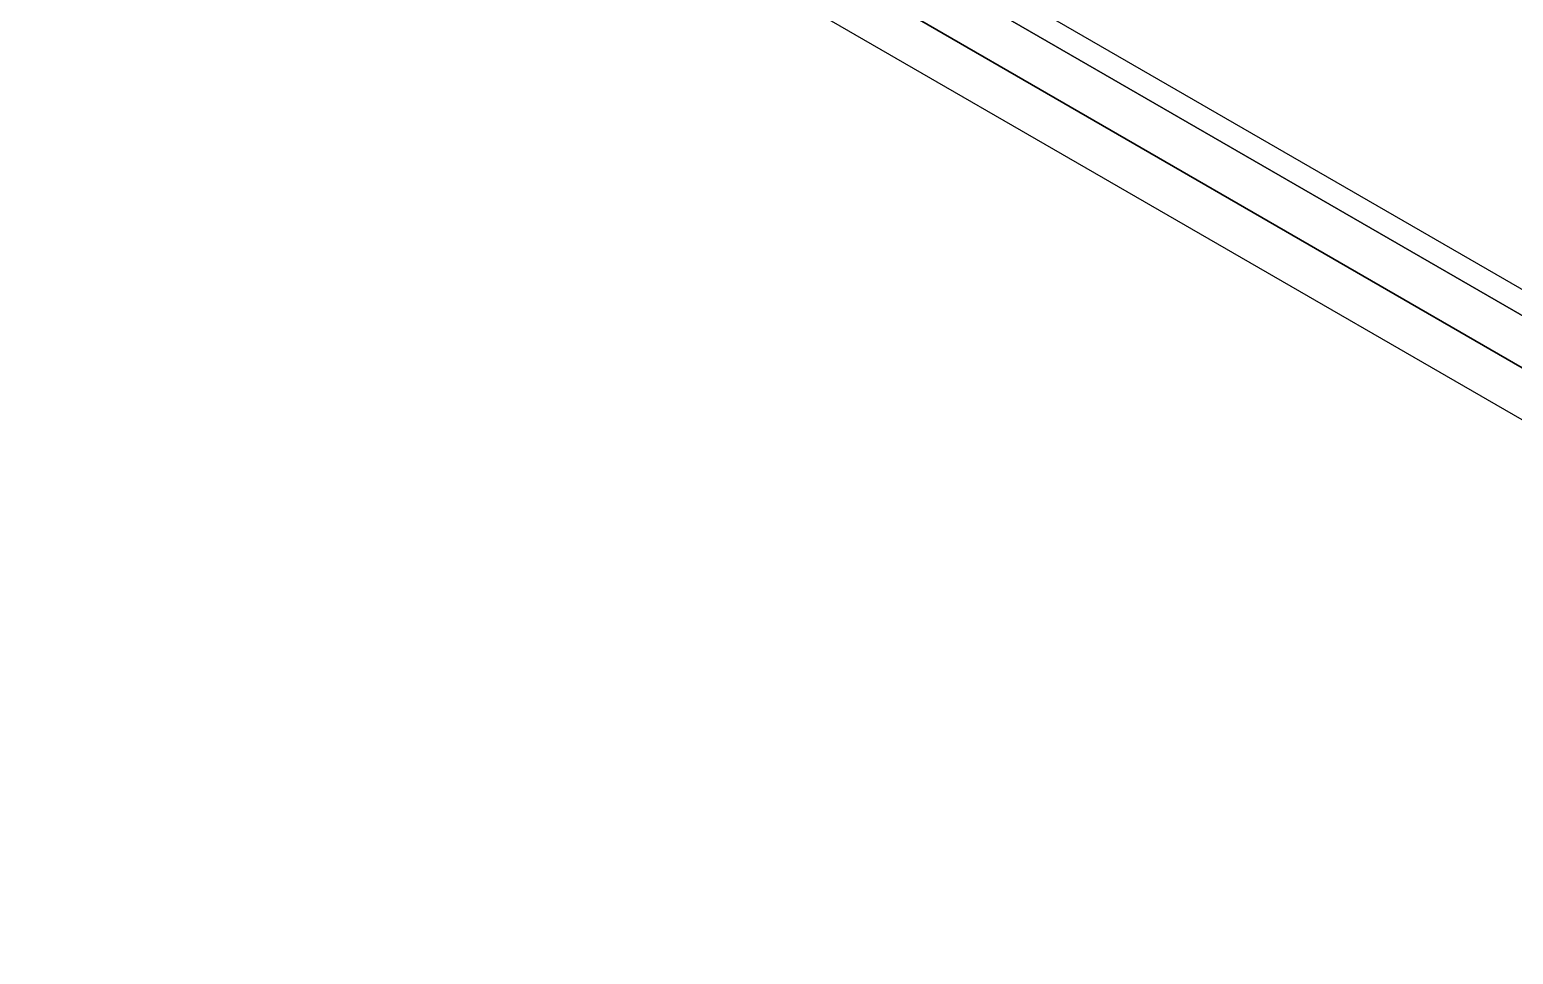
# Model space of a CAD drawing. Extents: x 1.5 to 17.7, y 2.4 to 12.
# Drawn here: x 4.874 to 7.778, y 2.351 to 4.16 of the extents above; entities that cross this region are included whole.
import ezdxf

# ---------------------------------------------------------------- set-up
doc = ezdxf.new("R2010")
doc.units = 0
doc.layers.get('0').update_dxf_attribs({"linetype": 'CONTINUOUS'})

# ---------------------------------------------------------------- blocks, each defined once
blk = doc.blocks.new('A$C44197991')
at = {"color": 0, "linetype": 'CONTINUOUS', "extrusion": (-2e-16, 0.816497, 0.57735)}
for p, q in [((11.7648, -5.6789), (3.6331, -0.984)), ((11.7648, -5.7299), (3.6331, -1.0351)), ((3.6331, -1.0351), (11.7648, -5.7299)), ((11.7648, -5.832), (3.6331, -1.1371)), ((3.6331, -1.1371), (11.7648, -5.832)), ((11.7648, -5.934), (3.6331, -1.2392))]:
    blk.add_line(p, q, dxfattribs=at)

msp = doc.modelspace()

# ---------------------------------------------------------------- block references
msp.add_blockref('A$C44197991', (-2.1591, 8.285))

doc.saveas('drawing.dxf')
